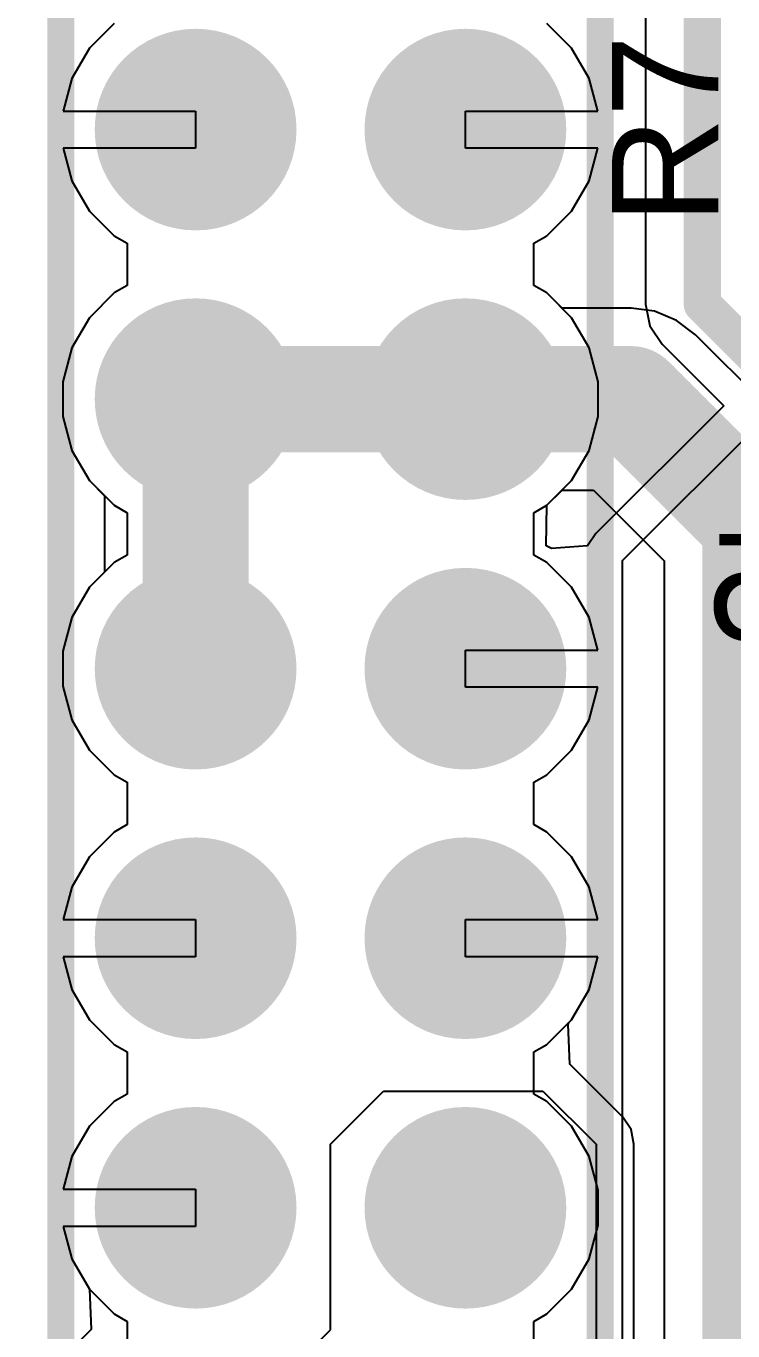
# Model space of a CAD drawing. Header units: inches. Extents: x 0 to 106, y 0 to 106.
# Drawn here: x 84.13 to 90.79, y 48.49 to 60.79 of the extents above; entities that cross this region are included whole.
import ezdxf

# ---------------------------------------------------------------- set-up
doc = ezdxf.new("R2010")
doc.units = ezdxf.units.IN
for name, color, linetype in [('Board Shape', 56, 'Continuous'), ('Bottom Layer', 5, 'Continuous'), ('Bottom Overlay', 54, 'Continuous'), ('Bottom Solder', 6, 'Continuous'), ('Layer 1', 16, 'Continuous'), ('Layer 2', 76, 'Continuous'), ('Mechanical 13', 56, 'Continuous'), ('Multi-Layer', 9, 'Continuous'), ('Pad Holes', 156, 'Continuous'), ('Top Layer', 1, 'Continuous'), ('Top Overlay', 2, 'Continuous'), ('Top Solder', 216, 'Continuous')]:
    doc.layers.add(name, color=color, linetype=linetype)
doc.styles.add('Arial', font='', dxfattribs={"height": 0.2})
doc.styles.get('Arial').set_extended_font_data('Arial')

# ---------------------------------------------------------------- blocks, each defined once
blk = doc.blocks.new('DCDC_SAUVC26_B_197')
at = {"layer": 'Bottom Layer'}
h = blk.add_hatch(color=5, dxfattribs=at)
edge = h.paths.add_edge_path()
edge.add_arc((-3.81001524, 1.27), 0.8999982, 0, 360)
h = blk.add_hatch(color=5, dxfattribs=at)
edge = h.paths.add_edge_path()
edge.add_arc((-1.27000254, 1.26999746), 0.8999982, 0, 360)
h = blk.add_hatch(color=5, dxfattribs=at)
edge = h.paths.add_edge_path()
edge.add_arc((1.26999492, 1.26998984), 0.8999982, 0, 360)
h = blk.add_hatch(color=5, dxfattribs=at)
edge = h.paths.add_edge_path()
edge.add_arc((3.80999746, 1.27000254), 0.8999982, 0, 360)
h = blk.add_hatch(color=5, dxfattribs=at)
edge = h.paths.add_edge_path()
edge.add_arc((6.35001524, 1.27001016), 0.8999982, 0, 360)
h = blk.add_hatch(color=5, dxfattribs=at)
edge = h.paths.add_edge_path()
edge.add_arc((-3.81, -1.27002032), 0.8999982, 0, 360)
h = blk.add_hatch(color=5, dxfattribs=at)
edge = h.paths.add_edge_path()
edge.add_arc((-1.26998222, -1.27), 0.8999982, 0, 360)
h = blk.add_hatch(color=5, dxfattribs=at)
edge = h.paths.add_edge_path()
edge.add_arc((1.26999238, -1.2700127), 0.8999982, 0, 360)
h = blk.add_hatch(color=5, dxfattribs=at)
edge = h.paths.add_edge_path()
edge.add_arc((3.80998984, -1.2699873), 0.8999982, 0, 360)
h = blk.add_hatch(color=5, dxfattribs=at)
edge = h.paths.add_edge_path()
edge.add_arc((6.35001778, -1.26999492), 0.8999982, 0, 360)
at = {"layer": 'Bottom Solder'}
h = blk.add_hatch(color=6, dxfattribs=at)
edge = h.paths.add_edge_path()
edge.add_arc((-3.81001524, 1.27), 0.9499980999999998, 0, 360)
h = blk.add_hatch(color=6, dxfattribs=at)
edge = h.paths.add_edge_path()
edge.add_arc((-1.27000254, 1.26999746), 0.9499980999999998, 0, 360)
h = blk.add_hatch(color=6, dxfattribs=at)
edge = h.paths.add_edge_path()
edge.add_arc((1.26999492, 1.26998984), 0.9499980999999998, 0, 360)
h = blk.add_hatch(color=6, dxfattribs=at)
edge = h.paths.add_edge_path()
edge.add_arc((3.80999746, 1.27000254), 0.9499980999999998, 0, 360)
h = blk.add_hatch(color=6, dxfattribs=at)
edge = h.paths.add_edge_path()
edge.add_arc((6.35001524, 1.27001016), 0.9499980999999998, 0, 360)
h = blk.add_hatch(color=6, dxfattribs=at)
edge = h.paths.add_edge_path()
edge.add_arc((-3.81, -1.27002032), 0.9499980999999998, 0, 360)
h = blk.add_hatch(color=6, dxfattribs=at)
edge = h.paths.add_edge_path()
edge.add_arc((-1.26998222, -1.27), 0.9499980999999998, 0, 360)
h = blk.add_hatch(color=6, dxfattribs=at)
edge = h.paths.add_edge_path()
edge.add_arc((1.26999238, -1.2700127), 0.9499980999999998, 0, 360)
h = blk.add_hatch(color=6, dxfattribs=at)
edge = h.paths.add_edge_path()
edge.add_arc((3.80998984, -1.2699873), 0.9499980999999998, 0, 360)
h = blk.add_hatch(color=6, dxfattribs=at)
edge = h.paths.add_edge_path()
edge.add_arc((6.35001778, -1.26999492), 0.9499980999999998, 0, 360)
at = {"layer": 'Layer 1'}
h = blk.add_hatch(color=16, dxfattribs=at)
edge = h.paths.add_edge_path()
edge.add_arc((-3.81001524, 1.27), 0.8999982, 0, 360)
h = blk.add_hatch(color=16, dxfattribs=at)
edge = h.paths.add_edge_path()
edge.add_arc((-1.27000254, 1.26999746), 0.8999982, 0, 360)
h = blk.add_hatch(color=16, dxfattribs=at)
edge = h.paths.add_edge_path()
edge.add_arc((1.26999492, 1.26998984), 0.8999982, 0, 360)
h = blk.add_hatch(color=16, dxfattribs=at)
edge = h.paths.add_edge_path()
edge.add_arc((3.80999746, 1.27000254), 0.8999982, 0, 360)
h = blk.add_hatch(color=16, dxfattribs=at)
edge = h.paths.add_edge_path()
edge.add_arc((6.35001524, 1.27001016), 0.8999982, 0, 360)
h = blk.add_hatch(color=16, dxfattribs=at)
edge = h.paths.add_edge_path()
edge.add_arc((-3.81, -1.27002032), 0.8999982, 0, 360)
h = blk.add_hatch(color=16, dxfattribs=at)
edge = h.paths.add_edge_path()
edge.add_arc((-1.26998222, -1.27), 0.8999982, 0, 360)
h = blk.add_hatch(color=16, dxfattribs=at)
edge = h.paths.add_edge_path()
edge.add_arc((1.26999238, -1.2700127), 0.8999982, 0, 360)
h = blk.add_hatch(color=16, dxfattribs=at)
edge = h.paths.add_edge_path()
edge.add_arc((3.80998984, -1.2699873), 0.8999982, 0, 360)
h = blk.add_hatch(color=16, dxfattribs=at)
edge = h.paths.add_edge_path()
edge.add_arc((6.35001778, -1.26999492), 0.8999982, 0, 360)
at = {"layer": 'Layer 2'}
h = blk.add_hatch(color=76, dxfattribs=at)
edge = h.paths.add_edge_path()
edge.add_arc((-3.81001524, 1.27), 0.8999982, 0, 360)
h = blk.add_hatch(color=76, dxfattribs=at)
edge = h.paths.add_edge_path()
edge.add_arc((-1.27000254, 1.26999746), 0.8999982, 0, 360)
h = blk.add_hatch(color=76, dxfattribs=at)
edge = h.paths.add_edge_path()
edge.add_arc((1.26999492, 1.26998984), 0.8999982, 0, 360)
h = blk.add_hatch(color=76, dxfattribs=at)
edge = h.paths.add_edge_path()
edge.add_arc((3.80999746, 1.27000254), 0.8999982, 0, 360)
h = blk.add_hatch(color=76, dxfattribs=at)
edge = h.paths.add_edge_path()
edge.add_arc((6.35001524, 1.27001016), 0.8999982, 0, 360)
h = blk.add_hatch(color=76, dxfattribs=at)
edge = h.paths.add_edge_path()
edge.add_arc((-3.81, -1.27002032), 0.8999982, 0, 360)
h = blk.add_hatch(color=76, dxfattribs=at)
edge = h.paths.add_edge_path()
edge.add_arc((-1.26998222, -1.27), 0.8999982, 0, 360)
h = blk.add_hatch(color=76, dxfattribs=at)
edge = h.paths.add_edge_path()
edge.add_arc((1.26999238, -1.2700127), 0.8999982, 0, 360)
h = blk.add_hatch(color=76, dxfattribs=at)
edge = h.paths.add_edge_path()
edge.add_arc((3.80998984, -1.2699873), 0.8999982, 0, 360)
h = blk.add_hatch(color=76, dxfattribs=at)
edge = h.paths.add_edge_path()
edge.add_arc((6.35001778, -1.26999492), 0.8999982, 0, 360)
at = {"layer": 'Multi-Layer'}
h = blk.add_hatch(color=9, dxfattribs=at)
edge = h.paths.add_edge_path()
edge.add_arc((-3.81001524, 1.27), 0.8999982, 0, 360)
h = blk.add_hatch(color=9, dxfattribs=at)
edge = h.paths.add_edge_path()
edge.add_arc((-1.27000254, 1.26999746), 0.8999982, 0, 360)
h = blk.add_hatch(color=9, dxfattribs=at)
edge = h.paths.add_edge_path()
edge.add_arc((1.26999492, 1.26998984), 0.8999982, 0, 360)
h = blk.add_hatch(color=9, dxfattribs=at)
edge = h.paths.add_edge_path()
edge.add_arc((3.80999746, 1.27000254), 0.8999982, 0, 360)
h = blk.add_hatch(color=9, dxfattribs=at)
edge = h.paths.add_edge_path()
edge.add_arc((6.35001524, 1.27001016), 0.8999982, 0, 360)
h = blk.add_hatch(color=9, dxfattribs=at)
edge = h.paths.add_edge_path()
edge.add_arc((-3.81, -1.27002032), 0.8999982, 0, 360)
h = blk.add_hatch(color=9, dxfattribs=at)
edge = h.paths.add_edge_path()
edge.add_arc((-1.26998222, -1.27), 0.8999982, 0, 360)
h = blk.add_hatch(color=9, dxfattribs=at)
edge = h.paths.add_edge_path()
edge.add_arc((1.26999238, -1.2700127), 0.8999982, 0, 360)
h = blk.add_hatch(color=9, dxfattribs=at)
edge = h.paths.add_edge_path()
edge.add_arc((3.80998984, -1.2699873), 0.8999982, 0, 360)
h = blk.add_hatch(color=9, dxfattribs=at)
edge = h.paths.add_edge_path()
edge.add_arc((6.35001778, -1.26999492), 0.8999982, 0, 360)
at = {"layer": 'Pad Holes'}
h = blk.add_hatch(color=7, dxfattribs=at)
edge = h.paths.add_edge_path()
edge.add_arc((-3.81001524, 1.27), 0.499999, 0, 360)
h = blk.add_hatch(color=7, dxfattribs=at)
edge = h.paths.add_edge_path()
edge.add_arc((-1.27000254, 1.26999746), 0.499999, 0, 360)
h = blk.add_hatch(color=7, dxfattribs=at)
edge = h.paths.add_edge_path()
edge.add_arc((1.26999492, 1.26998984), 0.499999, 0, 360)
h = blk.add_hatch(color=7, dxfattribs=at)
edge = h.paths.add_edge_path()
edge.add_arc((3.80999746, 1.27000254), 0.499999, 0, 360)
h = blk.add_hatch(color=7, dxfattribs=at)
edge = h.paths.add_edge_path()
edge.add_arc((6.35001524, 1.27001016), 0.499999, 0, 360)
h = blk.add_hatch(color=7, dxfattribs=at)
edge = h.paths.add_edge_path()
edge.add_arc((-3.81, -1.27002032), 0.499999, 0, 360)
h = blk.add_hatch(color=7, dxfattribs=at)
edge = h.paths.add_edge_path()
edge.add_arc((-1.26998222, -1.27), 0.499999, 0, 360)
h = blk.add_hatch(color=7, dxfattribs=at)
edge = h.paths.add_edge_path()
edge.add_arc((1.26999238, -1.2700127), 0.499999, 0, 360)
h = blk.add_hatch(color=7, dxfattribs=at)
edge = h.paths.add_edge_path()
edge.add_arc((3.80998984, -1.2699873), 0.499999, 0, 360)
h = blk.add_hatch(color=7, dxfattribs=at)
edge = h.paths.add_edge_path()
edge.add_arc((6.35001778, -1.26999492), 0.499999, 0, 360)
at = {"layer": 'Top Layer'}
h = blk.add_hatch(color=1, dxfattribs=at)
edge = h.paths.add_edge_path()
edge.add_arc((-3.81001524, 1.27), 0.8999982, 0, 360)
h = blk.add_hatch(color=1, dxfattribs=at)
edge = h.paths.add_edge_path()
edge.add_arc((-1.27000254, 1.26999746), 0.8999982, 0, 360)
h = blk.add_hatch(color=1, dxfattribs=at)
edge = h.paths.add_edge_path()
edge.add_arc((1.26999492, 1.26998984), 0.8999982, 0, 360)
h = blk.add_hatch(color=1, dxfattribs=at)
edge = h.paths.add_edge_path()
edge.add_arc((3.80999746, 1.27000254), 0.8999982, 0, 360)
h = blk.add_hatch(color=1, dxfattribs=at)
edge = h.paths.add_edge_path()
edge.add_arc((6.35001524, 1.27001016), 0.8999982, 0, 360)
h = blk.add_hatch(color=1, dxfattribs=at)
edge = h.paths.add_edge_path()
edge.add_arc((-3.81, -1.27002032), 0.8999982, 0, 360)
h = blk.add_hatch(color=1, dxfattribs=at)
edge = h.paths.add_edge_path()
edge.add_arc((-1.26998222, -1.27), 0.8999982, 0, 360)
h = blk.add_hatch(color=1, dxfattribs=at)
edge = h.paths.add_edge_path()
edge.add_arc((1.26999238, -1.2700127), 0.8999982, 0, 360)
h = blk.add_hatch(color=1, dxfattribs=at)
edge = h.paths.add_edge_path()
edge.add_arc((3.80998984, -1.2699873), 0.8999982, 0, 360)
h = blk.add_hatch(color=1, dxfattribs=at)
edge = h.paths.add_edge_path()
edge.add_arc((6.35001778, -1.26999492), 0.8999982, 0, 360)
at = {"layer": 'Top Solder'}
h = blk.add_hatch(color=216, dxfattribs=at)
edge = h.paths.add_edge_path()
edge.add_arc((-3.81001524, 1.27), 0.9499980999999998, 0, 360)
h = blk.add_hatch(color=216, dxfattribs=at)
edge = h.paths.add_edge_path()
edge.add_arc((-1.27000254, 1.26999746), 0.9499980999999998, 0, 360)
h = blk.add_hatch(color=216, dxfattribs=at)
edge = h.paths.add_edge_path()
edge.add_arc((1.26999492, 1.26998984), 0.9499980999999998, 0, 360)
h = blk.add_hatch(color=216, dxfattribs=at)
edge = h.paths.add_edge_path()
edge.add_arc((3.80999746, 1.27000254), 0.9499980999999998, 0, 360)
h = blk.add_hatch(color=216, dxfattribs=at)
edge = h.paths.add_edge_path()
edge.add_arc((6.35001524, 1.27001016), 0.9499980999999998, 0, 360)
h = blk.add_hatch(color=216, dxfattribs=at)
edge = h.paths.add_edge_path()
edge.add_arc((-3.81, -1.27002032), 0.9499980999999998, 0, 360)
h = blk.add_hatch(color=216, dxfattribs=at)
edge = h.paths.add_edge_path()
edge.add_arc((-1.26998222, -1.27), 0.9499980999999998, 0, 360)
h = blk.add_hatch(color=216, dxfattribs=at)
edge = h.paths.add_edge_path()
edge.add_arc((1.26999238, -1.2700127), 0.9499980999999998, 0, 360)
h = blk.add_hatch(color=216, dxfattribs=at)
edge = h.paths.add_edge_path()
edge.add_arc((3.80998984, -1.2699873), 0.9499980999999998, 0, 360)
h = blk.add_hatch(color=216, dxfattribs=at)
edge = h.paths.add_edge_path()
edge.add_arc((6.35001778, -1.26999492), 0.9499980999999998, 0, 360)
at = {"layer": 'Mechanical 13'}
for points in [[(-25.4000127, 2.5399873, 0.254, 0.254, 0), (25.40000254, 2.53999746, 0.254, 0.254, 0)], [(25.40000762, -2.54000508, 0.254, 0.254, 0), (-25.4, -2.53998984, 0.254, 0.254, 0)]]:
    blk.add_lwpolyline(points, format="xyseb", dxfattribs=at)

msp = doc.modelspace()

# ---------------------------------------------------------------- linework, layer by layer
at = {"layer": 'Board Shape'}
msp.add_lwpolyline([(68.12547716, 103.7958681, 0.1999996, 0.1999996, -0.6806155096878033), (76.61438322, 5.55149258, 0.1999996, 0.1999996, 0)], format="xyseb", dxfattribs=at)
at = {"layer": 'Bottom Layer'}
for p, q in [((84.96246406, 60.81024668), (84.72973402, 60.57751663999999)), ((89.27024818, 60.57753187999999), (89.03751813999999, 60.81026191999999)), ((84.72973402, 60.57751663999999), (84.56516742, 60.29248038)), ((89.43481478, 60.29249562), (89.27024818, 60.57753187999999)), ((84.56516742, 60.29248038), (84.48277743999999, 59.98499559999999)), ((89.51720222, 59.98501592), (89.43481478, 60.29249562)), ((84.48277743999999, 59.98499559999999), (85.72997332, 59.98499559999999)), ((85.72997332, 59.98499559999999), (85.72997332, 59.63499884)), ((88.26999871999999, 59.63501916), (88.26999871999999, 59.98501592)), ((88.26999871999999, 59.98501592), (89.51720222, 59.98501592)), ((85.72997332, 59.63499884), (84.48277997999999, 59.63499884)), ((84.48277997999999, 59.63499884), (84.56516742, 59.32751914)), ((89.51720476, 59.63501916), (88.26999871999999, 59.63501916)), ((89.43481478, 59.32753438), (89.51720476, 59.63501916)), ((84.56516742, 59.32751914), (84.72973402, 59.04248288)), ((89.27024818, 59.04249812), (89.43481478, 59.32753438)), ((84.72973402, 59.04248288), (84.96246406, 58.80975283999999)), ((89.03751813999999, 58.80976807999999), (89.27024818, 59.04249812)), ((84.96246406, 58.80975283999999), (85.08423674, 58.73944563999999)), ((88.91575562, 58.7394685), (89.03751813999999, 58.80976807999999)), ((85.08423674, 58.73944563999999), (85.08424944, 58.34053101999999)), ((88.91575308, 58.3405488), (88.91575562, 58.7394685)), ((85.08424944, 58.34053101999999), (84.96248437999999, 58.27022889999999)), ((89.03751559999999, 58.27024922), (88.91575308, 58.3405488)), ((84.96248437999999, 58.27022889999999), (84.72975433999999, 58.03749886)), ((89.27024563999998, 58.03751918), (89.03751559999999, 58.27024922)), ((84.72975433999999, 58.03749886), (84.56518774, 57.75246259999999)), ((89.43481224, 57.75248291999999), (89.27024563999998, 58.03751918)), ((84.56518774, 57.75246259999999), (84.48000375999999, 57.43454858)), ((89.51999622, 57.4345689), (89.43481224, 57.75248291999999)), ((84.48000375999999, 57.43454858), (84.48000375999999, 57.10541538)), ((89.51999622, 57.10543569999999), (89.51999622, 57.4345689)), ((84.48000375999999, 57.10541538), (84.56518774, 56.78750136)), ((89.43481224, 56.78752168), (89.51999622, 57.10543569999999)), ((84.56518774, 56.78750136), (84.72975433999999, 56.50246509999999)), ((89.27024563999998, 56.50248542), (89.43481224, 56.78752168)), ((84.72975433999999, 56.50246509999999), (84.96248437999999, 56.26973506)), ((89.03751559999999, 56.26975538), (89.27024563999998, 56.50248542)), ((84.96248437999999, 56.26973506), (85.08419101999999, 56.1994685)), ((85.08419101999999, 56.1994685), (85.0841834, 55.80052339999999)), ((88.91576832, 55.80053864), (88.9157734, 56.1994685)), ((88.9157734, 56.1994685), (89.03751559999999, 56.26975538)), ((84.96247168, 55.73025429999999), (84.72974163999999, 55.49752426)), ((85.0841834, 55.80052339999999), (84.96247168, 55.73025429999999)), ((89.03750798, 55.73025176), (88.91576832, 55.80053864)), ((89.27023802, 55.49752171999999), (89.03750798, 55.73025176)), ((84.72974163999999, 55.49752426), (84.56517504, 55.21248799999999)), ((89.43480462, 55.21248546), (89.27023802, 55.49752171999999)), ((84.56517504, 55.21248799999999), (84.47999106, 54.89457398)), ((89.51719205999999, 54.90500575999999), (89.43480462, 55.21248546)), ((84.47999106, 54.89457398), (84.47999106, 54.56544078)), ((88.26998856, 54.555009), (88.26998856, 54.90500575999999)), ((88.26998856, 54.90500575999999), (89.51719205999999, 54.90500575999999)), ((84.47999106, 54.56544078), (84.56517504, 54.24752675999999)), ((89.5171946, 54.555009), (88.26998856, 54.555009)), ((89.43480462, 54.24752422), (89.5171946, 54.555009)), ((84.56517504, 54.24752675999999), (84.72974163999999, 53.96249049999999)), ((89.27023802, 53.96248796), (89.43480462, 54.24752422)), ((84.72974163999999, 53.96249049999999), (84.96247168, 53.72976046)), ((89.03750798, 53.72975792), (89.27023802, 53.96248796)), ((84.96247168, 53.72976046), (85.08421642, 53.65947103999999)), ((85.08421642, 53.65947103999999), (85.08423166, 53.26054118)), ((88.91576323999999, 53.6594685), (89.03750798, 53.72975792)), ((88.91577086, 53.26054118), (88.91576323999999, 53.6594685)), ((85.08423166, 53.26054118), (84.96249708, 53.19025684)), ((89.03752068, 53.19024922), (88.91577086, 53.26054118)), ((84.96249708, 53.19025684), (84.72976704, 52.9575268)), ((89.27025071999999, 52.95751917999999), (89.03752068, 53.19024922)), ((84.72976704, 52.9575268), (84.56520043999998, 52.67249054)), ((89.43481732, 52.67248292), (89.27025071999999, 52.95751917999999)), ((84.56520043999998, 52.67249054), (84.48281046, 52.3650083)), ((89.51720476, 52.3650083), (89.43481732, 52.67248292)), ((84.48281046, 52.3650083), (85.73002412, 52.3650083)), ((85.73002412, 52.3650083), (85.73002412, 52.01501154)), ((88.27000125999999, 52.01501154), (88.27000125999999, 52.3650083)), ((88.27000125999999, 52.3650083), (89.51720476, 52.3650083)), ((85.73002412, 52.01501154), (84.48281046, 52.01501154)), ((84.48281046, 52.01501154), (84.56520043999998, 51.7075293)), ((89.5172073, 52.01501154), (88.27000125999999, 52.01501154)), ((89.43481732, 51.70752168), (89.5172073, 52.01501154)), ((84.56520043999998, 51.7075293), (84.72976704, 51.42249304)), ((89.27025071999999, 51.42248541999999), (89.43481732, 51.70752168)), ((84.72976704, 51.42249304), (84.96249708, 51.18976299999999)), ((89.23763457999999, 51.3768594), (89.24434271999999, 51.39657742)), ((89.24434271999999, 51.39657742), (89.27025071999999, 51.42248541999999)), ((89.2523361, 51.0023364), (89.23763457999999, 51.3768594)), ((84.96249708, 51.18976299999999), (85.08427992, 51.11945072)), ((85.08427992, 51.11945072), (85.08427483999999, 50.72054118)), ((89.7523351, 50.50233739999999), (89.2523361, 51.0023364)), ((85.08427483999999, 50.72054118), (84.96248945999999, 50.65022889999999)), ((86.99999872, 50.24999855999999), (87.50000026, 50.75000009999999)), ((87.50000026, 50.75000009999999), (88.9999998, 50.75000009999999)), ((88.9999998, 50.75000009999999), (89.4999988, 50.2500011)), ((84.96248945999999, 50.65022889999999), (84.72975942, 50.41749885999999)), ((84.72975942, 50.41749885999999), (84.56519282, 50.1324626)), ((89.8296908, 50.3865642), (89.7523351, 50.50233739999999)), ((89.8568561, 50.2500011), (89.8296908, 50.3865642)), ((87.00000125999999, 48.49999952), (86.99999872, 50.24999855999999)), ((89.4999988, 50.2500011), (89.4999988, 43.74999886)), ((89.8568561, 45.26670398), (89.8568561, 50.2500011)), ((84.56519282, 50.1324626), (84.48280283999999, 49.82498036)), ((84.48280283999999, 49.82498036), (85.73001142, 49.82498036)), ((85.73001142, 49.82498036), (85.73001142, 49.4749836)), ((85.73001142, 49.4749836), (84.48280283999999, 49.4749836)), ((84.48280283999999, 49.4749836), (84.56519282, 49.16750136)), ((84.56519282, 49.16750136), (84.72975942, 48.88246763999999)), ((84.72975942, 48.88246763999999), (84.74766388, 48.50233632)), ((84.74766388, 48.50233632), (84.38528208, 48.13995452)), ((86.75000175999999, 48.25000002), (87.00000125999999, 48.49999952))]:
    msp.add_line(p, q, dxfattribs=at)
at = {"layer": 'Layer 1'}
for p, q in [((89.27024818, 60.57753187999999), (89.03751813999999, 60.81026191999999)), ((89.43481478, 60.29249562), (89.27024818, 60.57753187999999)), ((89.51720222, 59.98501592), (89.43481478, 60.29249562)), ((88.26999871999999, 59.63501916), (88.26999871999999, 59.98501592)), ((88.26999871999999, 59.98501592), (89.51720222, 59.98501592)), ((89.51720476, 59.63501916), (88.26999871999999, 59.63501916)), ((89.43481478, 59.32753438), (89.51720476, 59.63501916)), ((89.27024818, 59.04249812), (89.43481478, 59.32753438)), ((89.03751813999999, 58.80976807999999), (89.27024818, 59.04249812)), ((88.91575562, 58.7394685), (89.03751813999999, 58.80976807999999)), ((88.91575308, 58.3405488), (88.91575562, 58.7394685)), ((89.03751559999999, 58.27024922), (88.91575308, 58.3405488)), ((89.27024563999998, 58.03751918), (89.03751559999999, 58.27024922)), ((89.43481224, 57.75248291999999), (89.27024563999998, 58.03751918)), ((89.51999622, 57.4345689), (89.43481224, 57.75248291999999)), ((89.51999622, 57.10543569999999), (89.51999622, 57.4345689)), ((89.43481224, 56.78752168), (89.51999622, 57.10543569999999)), ((89.27024563999998, 56.50248542), (89.43481224, 56.78752168)), ((89.03751559999999, 56.26975538), (89.27024563999998, 56.50248542)), ((88.91576832, 55.80053864), (88.9157734, 56.1994685)), ((88.9157734, 56.1994685), (89.03751559999999, 56.26975538)), ((89.03750798, 55.73025176), (88.91576832, 55.80053864)), ((89.27023802, 55.49752171999999), (89.03750798, 55.73025176)), ((89.43480462, 55.21248546), (89.27023802, 55.49752171999999)), ((89.51719205999999, 54.90500575999999), (89.43480462, 55.21248546)), ((88.26998856, 54.555009), (88.26998856, 54.90500575999999)), ((88.26998856, 54.90500575999999), (89.51719205999999, 54.90500575999999)), ((89.5171946, 54.555009), (88.26998856, 54.555009)), ((89.43480462, 54.24752422), (89.5171946, 54.555009)), ((89.27023802, 53.96248796), (89.43480462, 54.24752422)), ((89.03750798, 53.72975792), (89.27023802, 53.96248796)), ((88.91576323999999, 53.6594685), (89.03750798, 53.72975792)), ((88.91577086, 53.26054118), (88.91576323999999, 53.6594685)), ((89.03752068, 53.19024922), (88.91577086, 53.26054118)), ((89.27025071999999, 52.95751917999999), (89.03752068, 53.19024922)), ((89.43481732, 52.67248292), (89.27025071999999, 52.95751917999999)), ((89.51720476, 52.3650083), (89.43481732, 52.67248292)), ((88.27000125999999, 52.01501154), (88.27000125999999, 52.3650083)), ((88.27000125999999, 52.3650083), (89.51720476, 52.3650083)), ((89.5172073, 52.01501154), (88.27000125999999, 52.01501154)), ((89.43481732, 51.70752168), (89.5172073, 52.01501154)), ((89.27025071999999, 51.42248541999999), (89.43481732, 51.70752168)), ((89.03752068, 51.18975537999999), (89.27025071999999, 51.42248541999999)), ((88.91575308, 51.11945326), (89.03752068, 51.18975537999999)), ((88.91575816, 50.7205361), (88.91575308, 51.11945326)), ((89.03752829999999, 50.65023144), (88.91575816, 50.7205361)), ((89.27025834, 50.4175014), (89.03752829999999, 50.65023144)), ((89.43482494, 50.13246514), (89.27025834, 50.4175014)), ((89.52000892, 49.81455112), (89.43482494, 50.13246514)), ((89.52000892, 49.48541792), (89.52000892, 49.81455112)), ((89.43482494, 49.1675039), (89.52000892, 49.48541792)), ((89.27025834, 48.88246763999999), (89.43482494, 49.1675039)), ((89.03752829999999, 48.64973759999999), (89.27025834, 48.88246763999999)), ((88.91580642, 48.57946088), (89.03752829999999, 48.64973759999999)), ((88.91581149999999, 48.1805234), (88.91580642, 48.57946088))]:
    msp.add_line(p, q, dxfattribs=at)
at = {"layer": 'Layer 2'}
for p, q in [((84.96246406, 60.81024668), (84.72973402, 60.57751663999999)), ((89.27024818, 60.57753187999999), (89.03751813999999, 60.81026191999999)), ((84.72973402, 60.57751663999999), (84.56516742, 60.29248038)), ((89.43481478, 60.29249562), (89.27024818, 60.57753187999999)), ((84.56516742, 60.29248038), (84.48277743999999, 59.98499559999999)), ((89.51720222, 59.98501592), (89.43481478, 60.29249562)), ((84.48277743999999, 59.98499559999999), (85.72997332, 59.98499559999999)), ((85.72997332, 59.98499559999999), (85.72997332, 59.63499884)), ((88.26999871999999, 59.63501916), (88.26999871999999, 59.98501592)), ((88.26999871999999, 59.98501592), (89.51720222, 59.98501592)), ((85.72997332, 59.63499884), (84.48277997999999, 59.63499884)), ((84.48277997999999, 59.63499884), (84.56516742, 59.32751914)), ((89.51720476, 59.63501916), (88.26999871999999, 59.63501916)), ((89.43481478, 59.32753438), (89.51720476, 59.63501916)), ((84.56516742, 59.32751914), (84.72973402, 59.04248288)), ((89.27024818, 59.04249812), (89.43481478, 59.32753438)), ((84.72973402, 59.04248288), (84.96246406, 58.80975283999999)), ((89.03751813999999, 58.80976807999999), (89.27024818, 59.04249812)), ((84.96246406, 58.80975283999999), (85.08423674, 58.73944563999999)), ((88.91575562, 58.7394685), (89.03751813999999, 58.80976807999999)), ((85.08423674, 58.73944563999999), (85.08424944, 58.34053101999999)), ((88.91575308, 58.3405488), (88.91575562, 58.7394685)), ((85.08424944, 58.34053101999999), (84.96248437999999, 58.27022889999999)), ((89.03751559999999, 58.27024922), (88.91575308, 58.3405488)), ((84.96248437999999, 58.27022889999999), (84.72975433999999, 58.03749886)), ((89.1804287, 58.12733612), (89.03751559999999, 58.27024922)), ((84.72975433999999, 58.03749886), (84.56518774, 57.75246259999999)), ((89.82999814, 58.12733612), (89.1804287, 58.12733612)), ((90.05189254, 58.09812358), (89.82999814, 58.12733612)), ((90.25866632, 58.01247478), (90.05189254, 58.09812358)), ((90.43622502, 57.87622918), (90.25866632, 58.01247478)), ((91.60622776, 56.70622644), (90.43622502, 57.87622918)), ((84.56518774, 57.75246259999999), (84.48000375999999, 57.43454858)), ((84.48000375999999, 57.43454858), (84.48000375999999, 57.10541538)), ((84.48000375999999, 57.10541538), (84.56518774, 56.78750136)), ((84.56518774, 56.78750136), (84.72975433999999, 56.50246509999999)), ((84.72975433999999, 56.50246509999999), (84.87265982, 56.35955961999999)), ((84.87265982, 56.35955961999999), (84.87265982, 55.64044244)), ((89.03751559999999, 56.26975538), (89.1804287, 56.41266848)), ((89.1804287, 56.41266848), (89.47487819999999, 56.41266848)), ((89.47487819999999, 56.41266848), (90.14266706, 55.74487961999999)), ((88.91576832, 55.80053864), (88.9157734, 56.1994685)), ((88.9157734, 56.1994685), (89.03751559999999, 56.26975538)), ((89.03750798, 55.73025176), (88.91576832, 55.80053864)), ((89.27023802, 55.49752171999999), (89.03750798, 55.73025176)), ((90.14266706, 55.74487961999999), (90.14266706, 24.95512154)), ((84.87265982, 55.64044244), (84.72974163999999, 55.49752426)), ((84.72974163999999, 55.49752426), (84.56517504, 55.21248799999999)), ((89.43480462, 55.21248546), (89.27023802, 55.49752171999999)), ((84.56517504, 55.21248799999999), (84.47999106, 54.89457398)), ((89.51719205999999, 54.90500575999999), (89.43480462, 55.21248546)), ((84.47999106, 54.89457398), (84.47999106, 54.56544078)), ((88.26998856, 54.555009), (88.26998856, 54.90500575999999)), ((88.26998856, 54.90500575999999), (89.51719205999999, 54.90500575999999)), ((84.47999106, 54.56544078), (84.56517504, 54.24752675999999)), ((89.5171946, 54.555009), (88.26998856, 54.555009)), ((89.43480462, 54.24752422), (89.5171946, 54.555009)), ((84.56517504, 54.24752675999999), (84.72974163999999, 53.96249049999999)), ((89.27023802, 53.96248796), (89.43480462, 54.24752422)), ((84.72974163999999, 53.96249049999999), (84.96247168, 53.72976046)), ((89.03750798, 53.72975792), (89.27023802, 53.96248796)), ((84.96247168, 53.72976046), (85.08421642, 53.65947103999999)), ((85.08421642, 53.65947103999999), (85.08423166, 53.26054118)), ((88.91576323999999, 53.6594685), (89.03750798, 53.72975792)), ((88.91577086, 53.26054118), (88.91576323999999, 53.6594685)), ((85.08423166, 53.26054118), (84.96249708, 53.19025684)), ((89.03752068, 53.19024922), (88.91577086, 53.26054118)), ((84.96249708, 53.19025684), (84.72976704, 52.9575268)), ((89.27025071999999, 52.95751917999999), (89.03752068, 53.19024922)), ((84.72976704, 52.9575268), (84.56520043999998, 52.67249054)), ((89.43481732, 52.67248292), (89.27025071999999, 52.95751917999999)), ((84.56520043999998, 52.67249054), (84.48281046, 52.3650083)), ((89.51720476, 52.3650083), (89.43481732, 52.67248292)), ((84.48281046, 52.3650083), (85.73002412, 52.3650083)), ((85.73002412, 52.3650083), (85.73002412, 52.01501154)), ((88.27000125999999, 52.01501154), (88.27000125999999, 52.3650083)), ((88.27000125999999, 52.3650083), (89.51720476, 52.3650083)), ((85.73002412, 52.01501154), (84.48281046, 52.01501154)), ((84.48281046, 52.01501154), (84.56520043999998, 51.7075293)), ((89.5172073, 52.01501154), (88.27000125999999, 52.01501154)), ((89.43481732, 51.70752168), (89.5172073, 52.01501154)), ((84.56520043999998, 51.7075293), (84.72976704, 51.42249304)), ((89.27025071999999, 51.42248541999999), (89.43481732, 51.70752168)), ((84.72976704, 51.42249304), (84.96249708, 51.18976299999999)), ((89.03752068, 51.18975537999999), (89.27025071999999, 51.42248541999999)), ((84.96249708, 51.18976299999999), (85.08427992, 51.11945072)), ((88.91575308, 51.11945326), (89.03752068, 51.18975537999999)), ((85.08427992, 51.11945072), (85.08427483999999, 50.72054118)), ((88.91575816, 50.7205361), (88.91575308, 51.11945326)), ((85.08427483999999, 50.72054118), (84.96248945999999, 50.65022889999999)), ((89.03752829999999, 50.65023144), (88.91575816, 50.7205361)), ((84.96248945999999, 50.65022889999999), (84.72975942, 50.41749885999999)), ((89.27025834, 50.4175014), (89.03752829999999, 50.65023144)), ((84.72975942, 50.41749885999999), (84.56519282, 50.1324626)), ((89.43482494, 50.13246514), (89.27025834, 50.4175014)), ((84.56519282, 50.1324626), (84.48280283999999, 49.82498036)), ((89.52000892, 49.81455112), (89.43482494, 50.13246514)), ((84.48280283999999, 49.82498036), (85.73001142, 49.82498036)), ((85.73001142, 49.82498036), (85.73001142, 49.4749836)), ((89.52000892, 49.48541792), (89.52000892, 49.81455112)), ((85.73001142, 49.4749836), (84.48280283999999, 49.4749836)), ((84.48280283999999, 49.4749836), (84.56519282, 49.16750136)), ((89.43482494, 49.1675039), (89.52000892, 49.48541792)), ((84.56519282, 49.16750136), (84.72975942, 48.8824651)), ((89.27025834, 48.88246763999999), (89.43482494, 49.1675039)), ((84.72975942, 48.8824651), (84.96248945999999, 48.64973506)), ((89.03752829999999, 48.64973759999999), (89.27025834, 48.88246763999999)), ((84.96248945999999, 48.64973506), (85.08420118, 48.57946596)), ((85.08420118, 48.57946596), (85.08418594, 48.1805234)), ((88.91580642, 48.57946088), (89.03752829999999, 48.64973759999999)), ((88.91581149999999, 48.1805234), (88.91580642, 48.57946088))]:
    msp.add_line(p, q, dxfattribs=at)
for points in [[(85.72999364, 57.2699261, 1.00000054, 1.00000054, 0), (85.73004952, 57.26998198, 1.00000054, 1.00000054, 0)], [(85.72999364, 54.73003532, 1.00000054, 1.00000054, 0), (85.72999364, 57.2699261, 1.00000054, 1.00000054, 0)], [(85.73004952, 57.26998198, 1.00000054, 1.00000054, 0), (88.27001904, 57.26998198, 1.00000054, 1.00000054, 0)], [(88.26999871999999, 57.27000229999999, 1.00000054, 1.00000054, 0), (89.82999814, 57.27000229999999, 1.00000054, 1.00000054, 0)], [(89.82999814, 57.27000229999999, 1.00000054, 1.00000054, 0), (91.00000088, 56.09999955999999, 1.00000054, 1.00000054, 0)], [(91.00000088, 24.6000016, 1.00000054, 1.00000054, 0), (91.00000088, 56.09999955999999, 1.00000054, 1.00000054, 0)], [(85.72998348, 54.73002515999999, 1.00000054, 1.00000054, 0), (85.72999364, 54.73003532, 1.00000054, 1.00000054, 0)]]:
    msp.add_lwpolyline(points, format="xyseb", dxfattribs=at)
for points in [[(85.47999413999999, 57.2699261, 0.499999, 0.499999, 1), (85.97999314, 57.2699261, 0.499999, 0.499999, 1)], [(85.47999413999999, 57.2699261, 0.499999, 0.499999, 1), (85.97999314, 57.2699261, 0.499999, 0.499999, 1)], [(85.48005002, 57.26998198, 0.499999, 0.499999, 1), (85.98004902, 57.26998198, 0.499999, 0.499999, 1)], [(85.48005002, 57.26998198, 0.499999, 0.499999, 1), (85.98004902, 57.26998198, 0.499999, 0.499999, 1)], [(88.01999921999999, 57.27000229999999, 0.499999, 0.499999, 1), (88.51999821999999, 57.27000229999999, 0.499999, 0.499999, 1)], [(88.02001953999999, 57.26998198, 0.499999, 0.499999, 1), (88.52001854, 57.26998198, 0.499999, 0.499999, 1)], [(89.57999864, 57.27000229999999, 0.499999, 0.499999, 1), (90.07999763999999, 57.27000229999999, 0.499999, 0.499999, 1)], [(89.57999864, 57.27000229999999, 0.499999, 0.499999, 1), (90.07999763999999, 57.27000229999999, 0.499999, 0.499999, 1)], [(90.75000138, 56.09999955999999, 0.499999, 0.499999, 1), (91.25000037999999, 56.09999955999999, 0.499999, 0.499999, 1)], [(90.75000138, 56.09999955999999, 0.499999, 0.499999, 1), (91.25000037999999, 56.09999955999999, 0.499999, 0.499999, 1)], [(85.47998398, 54.73002515999999, 0.499999, 0.499999, 1), (85.97998297999999, 54.73002515999999, 0.499999, 0.499999, 1)], [(85.47999413999999, 54.73003532, 0.499999, 0.499999, 1), (85.97999314, 54.73003532, 0.499999, 0.499999, 1)], [(85.47999413999999, 54.73003532, 0.499999, 0.499999, 1), (85.97999314, 54.73003532, 0.499999, 0.499999, 1)]]:
    msp.add_lwpolyline(points, format="xyseb", close=True, dxfattribs=at)
at = {"layer": 'Top Layer'}
for p, q in [((89.9647172, 61.10000226), (89.9647172, 58.16499924)), ((84.96246406, 60.81024668), (84.72973402, 60.57751663999999)), ((89.27024818, 60.57753187999999), (89.03751813999999, 60.81026191999999)), ((84.72973402, 60.57751663999999), (84.56516742, 60.29248038)), ((89.43481478, 60.29249562), (89.27024818, 60.57753187999999)), ((84.56516742, 60.29248038), (84.48277743999999, 59.98499559999999)), ((89.51720222, 59.98501592), (89.43481478, 60.29249562)), ((84.48277743999999, 59.98499559999999), (85.72997332, 59.98499559999999)), ((85.72997332, 59.98499559999999), (85.72997332, 59.63499884)), ((88.26999871999999, 59.63501916), (88.26999871999999, 59.98501592)), ((88.26999871999999, 59.98501592), (89.51720222, 59.98501592)), ((85.72997332, 59.63499884), (84.48277997999999, 59.63499884)), ((84.48277997999999, 59.63499884), (84.56516742, 59.32751914)), ((89.51720476, 59.63501916), (88.26999871999999, 59.63501916)), ((89.43481478, 59.32753438), (89.51720476, 59.63501916)), ((84.56516742, 59.32751914), (84.72973402, 59.04248288)), ((89.27024818, 59.04249812), (89.43481478, 59.32753438)), ((84.72973402, 59.04248288), (84.96246406, 58.80975283999999)), ((89.03751813999999, 58.80976807999999), (89.27024818, 59.04249812)), ((84.96246406, 58.80975283999999), (85.08423674, 58.73944563999999)), ((88.91575562, 58.7394685), (89.03751813999999, 58.80976807999999)), ((85.08423674, 58.73944563999999), (85.08424944, 58.34053101999999)), ((88.91575308, 58.3405488), (88.91575562, 58.7394685)), ((85.08424944, 58.34053101999999), (84.96248437999999, 58.27022889999999)), ((89.03751559999999, 58.27024922), (88.91575308, 58.3405488)), ((84.96248437999999, 58.27022889999999), (84.72975433999999, 58.03749886)), ((89.27024563999998, 58.03751918), (89.03751559999999, 58.27024922)), ((89.9647172, 58.16499924), (90.00546388, 57.96015585999999)), ((84.72975433999999, 58.03749886), (84.56518774, 57.75246259999999)), ((89.43481224, 57.75248291999999), (89.27024563999998, 58.03751918)), ((90.00546388, 57.96015585999999), (90.12149869999999, 57.7864986)), ((84.56518774, 57.75246259999999), (84.48000375999999, 57.43454858)), ((89.51999622, 57.4345689), (89.43481224, 57.75248291999999)), ((90.12149869999999, 57.7864986), (90.70166264, 57.20633466)), ((84.48000375999999, 57.43454858), (84.48000375999999, 57.10541538)), ((89.51999622, 57.10543569999999), (89.51999622, 57.4345689)), ((89.75000083999998, 55.75000025999999), (91.49999987999999, 57.4999993)), ((90.70166264, 57.20633466), (89.49766453999999, 56.00233656)), ((84.48000375999999, 57.10541538), (84.56518774, 56.78750136)), ((89.43481224, 56.78752168), (89.51999622, 57.10543569999999)), ((84.56518774, 56.78750136), (84.72975433999999, 56.50246509999999)), ((89.27024563999998, 56.50248542), (89.43481224, 56.78752168)), ((84.72975433999999, 56.50246509999999), (84.96248437999999, 56.26973506)), ((89.03751813999999, 56.26975792), (89.27024563999998, 56.50248542)), ((84.96248437999999, 56.26973506), (85.08419101999999, 56.1994685)), ((85.08419101999999, 56.1994685), (85.0841834, 55.80052339999999)), ((89.0297813, 55.88832866), (89.03751813999999, 56.26975792)), ((89.49766453999999, 56.00233656), (89.42030883999999, 55.88656589999999)), ((89.0306068, 55.88736092), (89.0297813, 55.88832866)), ((89.08069051999999, 55.86283214), (89.0306068, 55.88736092)), ((89.42030883999999, 55.88656589999999), (89.08069051999999, 55.86283214)), ((84.96247168, 55.73025429999999), (84.72974163999999, 55.49752426)), ((85.0841834, 55.80052339999999), (84.96247168, 55.73025429999999)), ((89.75000083999998, 44.0000009), (89.75000083999998, 55.75000025999999)), ((84.72974163999999, 55.49752426), (84.56517504, 55.21248799999999)), ((84.56517504, 55.21248799999999), (84.47999106, 54.89457398)), ((84.47999106, 54.89457398), (84.47999106, 54.56544078)), ((84.47999106, 54.56544078), (84.56517504, 54.24752675999999)), ((84.56517504, 54.24752675999999), (84.72974163999999, 53.96249049999999)), ((84.72974163999999, 53.96249049999999), (84.96247168, 53.72976046)), ((84.96247168, 53.72976046), (85.08421642, 53.65947103999999)), ((85.08421642, 53.65947103999999), (85.08423166, 53.26054118)), ((85.08423166, 53.26054118), (84.96249708, 53.19025684)), ((84.96249708, 53.19025684), (84.72976704, 52.9575268)), ((84.72976704, 52.9575268), (84.56520043999998, 52.67249054)), ((84.56520043999998, 52.67249054), (84.48281046, 52.3650083)), ((84.48281046, 52.3650083), (85.73002412, 52.3650083)), ((85.73002412, 52.3650083), (85.73002412, 52.01501154)), ((85.73002412, 52.01501154), (84.48281046, 52.01501154)), ((84.48281046, 52.01501154), (84.56520043999998, 51.7075293)), ((84.56520043999998, 51.7075293), (84.72976704, 51.42249304)), ((84.72976704, 51.42249304), (84.96249708, 51.18976299999999)), ((84.96249708, 51.18976299999999), (85.08427992, 51.11945072)), ((85.08427992, 51.11945072), (85.08427483999999, 50.72054118)), ((85.08427483999999, 50.72054118), (84.96248945999999, 50.65022889999999)), ((84.96248945999999, 50.65022889999999), (84.72975942, 50.41749885999999)), ((84.72975942, 50.41749885999999), (84.56519282, 50.1324626)), ((84.56519282, 50.1324626), (84.48280283999999, 49.82498036)), ((84.48280283999999, 49.82498036), (85.73001142, 49.82498036)), ((85.73001142, 49.82498036), (85.73001142, 49.4749836)), ((85.73001142, 49.4749836), (84.48280283999999, 49.4749836)), ((84.48280283999999, 49.4749836), (84.56519282, 49.16750136)), ((84.56519282, 49.16750136), (84.72975942, 48.8824651)), ((84.72975942, 48.8824651), (84.96248945999999, 48.64973506)), ((84.96248945999999, 48.64973506), (85.08420118, 48.57946596)), ((85.08420118, 48.57946596), (85.08418594, 48.1805234))]:
    msp.add_line(p, q, dxfattribs=at)
for points in [[(90.49999934, 58.16499924, 0.3499993, 0.3499993, 0), (90.49999934, 61.85000075999999, 0.3499993, 0.3499993, 0)], [(90.49999934, 58.16499924, 0.3499993, 0.3499993, 0), (92.6650801, 55.99991847999999, 0.3499993, 0.3499993, 0)]]:
    msp.add_lwpolyline(points, format="xyseb", dxfattribs=at)
msp.add_lwpolyline([(90.41249887999999, 58.16499924, 0.17499838, 0.17499838, 1), (90.5874998, 58.16499924, 0.17499838, 0.17499838, 1)], format="xyseb", close=True, dxfattribs=at)
msp.add_lwpolyline([(90.41249887999999, 58.16499924, 0.17499838, 0.17499838, 1), (90.5874998, 58.16499924, 0.17499838, 0.17499838, 1)], format="xyseb", close=True, dxfattribs=at)

# ---------------------------------------------------------------- block references
at = {"rotation": 270}
msp.add_blockref('DCDC_SAUVC26_B_197', (87.00000125999999, 55.99999975999999), dxfattribs=at)

# ---------------------------------------------------------------- texts
at = {"layer": 'Bottom Overlay', "style": 'Arial', "text_generation_flag": 2}
msp.add_text('C5', height=1.00000054, dxfattribs=at).set_placement((92.333064, 55.00016177999999))
at = {"layer": 'Top Overlay', "style": 'Arial'}
msp.add_text('R7', height=1.00000054, rotation=90, dxfattribs=at).set_placement((90.64983647999999, 58.91693322))

doc.saveas('drawing.dxf')
